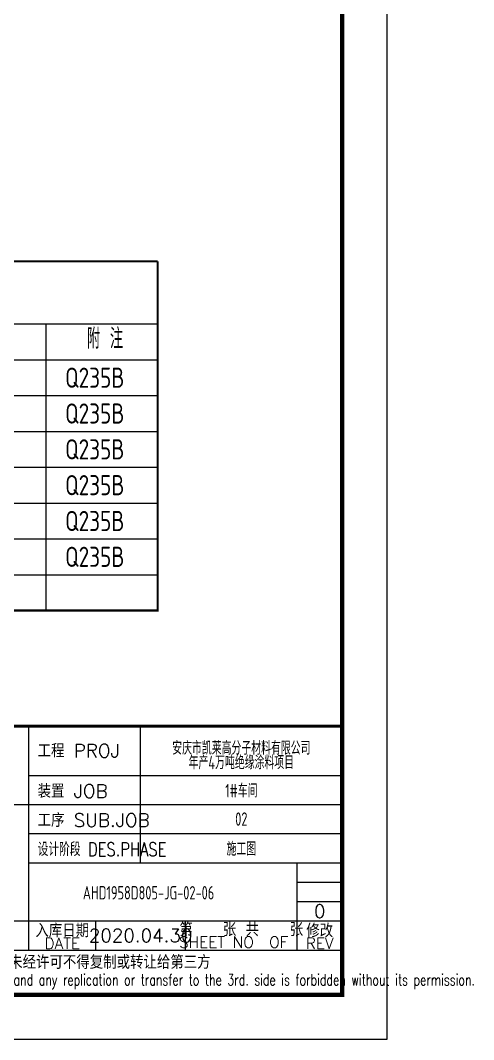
# Model space of a CAD drawing. Header units: millimetres. Extents: x 866561 to 876967, y 40200 to 44891.
# Drawn here: x 872052.7 to 872153.9, y 40204.7 to 40432.4 of the extents above; entities that cross this region are included whole.
import ezdxf
from ezdxf.enums import TextEntityAlignment as Align

# ---------------------------------------------------------------- set-up
doc = ezdxf.new("R2010")
doc.units = ezdxf.units.MM
doc.header["$LTSCALE"] = 1000
doc.header["$MEASUREMENT"] = 0
doc.layers.add('AXIS', color=3, linetype='Continuous')
doc.layers.add('构件表__表格和文字', color=7, linetype='Continuous')
doc.styles.add('ECEC_TQ', font='txt_l.shx', dxfattribs={"bigfont": 'hztxt_l.shx'})
doc.styles.add('GBHZ', font='gbenor.shx', dxfattribs={"width": 0.9, "bigfont": 'gbcbig.shx'})
doc.styles.add('TSSD_REIN', font='tssdeng.shx', dxfattribs={"width": 0.7, "bigfont": 'tssdchn.shx'})

msp = doc.modelspace()

# ---------------------------------------------------------------- linework, layer by layer
at = {"color": 0}
msp.add_line((872134.569, 40798.747), (872134.569, 40204.747), dxfattribs=at)
for p, q in [((872054.569, 40224.747), (872054.569, 40274.747)), ((872079.569, 40244.247), (872079.569, 40274.747)), ((872124.569, 40214.747), (872124.569, 40274.747)), ((872054.569, 40263.747), (872124.569, 40263.747)), ((871944.569, 40257.247), (872054.569, 40257.247)), ((872054.569, 40257.247), (872124.569, 40257.247)), ((872054.569, 40250.747), (872124.569, 40250.747)), ((872054.569, 40244.247), (872124.569, 40244.247)), ((872114.569, 40224.747), (872114.569, 40244.247)), ((872114.569, 40239.913), (872124.569, 40239.913)), ((872114.569, 40235.58), (872124.569, 40235.58)), ((871999.569, 40231.247), (872124.569, 40231.247)), ((872069.569, 40224.747), (872069.569, 40231.247)), ((872089.569, 40224.747), (872089.569, 40231.247)), ((871944.569, 40224.747), (872124.569, 40224.747)), ((871944.569, 40214.747), (872124.569, 40214.747)), ((872134.569, 40204.747), (871293.569, 40204.747))]:
    msp.add_line(p, q)
at = {"color": 0, "const_width": 1}
msp.add_lwpolyline([(872124.569, 40214.747), (871318.569, 40214.747), (871318.569, 40788.747), (872124.569, 40788.747)], close=True, dxfattribs=at)
at = {"const_width": 0.7}
msp.add_lwpolyline([(872124.569, 40274.747), (871944.569, 40274.747)], dxfattribs=at)
at = {"layer": '构件表__表格和文字'}
for p, q in [((871958.372, 40364.569), (872083.372, 40364.569)), ((872058.372, 40364.569), (872058.372, 40300.569)), ((871958.372, 40356.569), (872083.372, 40356.569)), ((871958.372, 40356.569), (872083.372, 40356.569)), ((871958.372, 40348.569), (872083.372, 40348.569)), ((871958.372, 40348.569), (872083.372, 40348.569)), ((871958.372, 40340.569), (872083.372, 40340.569)), ((871958.372, 40332.569), (872083.372, 40332.569)), ((871958.372, 40324.569), (872083.372, 40324.569)), ((871958.372, 40316.569), (872083.372, 40316.569)), ((871958.372, 40308.569), (872083.372, 40308.569))]:
    msp.add_line(p, q, dxfattribs=at)
at = {"layer": '构件表__表格和文字', "const_width": 0.48}
for points in [[(872083.372, 40364.569), (872083.372, 40300.569), (871958.372, 40300.569), (871958.372, 40378.569), (872083.372, 40378.569)], [(872083.372, 40300.569), (872083.372, 40378.569)]]:
    msp.add_lwpolyline(points, dxfattribs=at)

# ---------------------------------------------------------------- texts
at = {"style": 'ECEC_TQ'}
for s, p in [('工程 PROJ', (872056.569, 40267.747)), ('装置 JOB', (872056.569, 40258.747)), ('工序 SUB.JOB', (872056.569, 40252.247))]:
    msp.add_text(s, height=3, dxfattribs=at).set_placement(p)
at = {"style": 'ECEC_TQ', "width": 0.8}
msp.add_text('设计阶段 DES.PHASE', height=3, dxfattribs=at).set_placement((872056.569, 40245.747))
at = {"style": 'ECEC_TQ'}
for s, height, p in [('入库日期', 3, (872062.069, 40229.247)), ('第   张 共   张', 3, (872102.069, 40229.497)), ('修改', 3, (872119.569, 40229.247)), ('SHEET NO  OF  ', 2.5, (872102.069, 40226.497)), ('DATE', 2.5, (872062.069, 40226.247)), ('REV', 2.5, (872119.569, 40226.247)), ('本文件专有权属安徽华东化工医药工程有限责任公司所有,未经许可不得复制或转让给第三方', 3, (872034.569, 40221.747))]:
    msp.add_text(s, height=height, dxfattribs=at).set_placement(p, align=Align.MIDDLE)
at = {"style": 'ECEC_TQ', "width": 0.72}
msp.add_text('The proprietary right of this document belongs to Anhui Huadong Chemical And Medical Engineering  Co.,Ltd.  and any replication or transfer to the 3rd. side is forbidden without its permission. ', height=2.5, dxfattribs=at).set_placement((872034.569, 40217.747), align=Align.MIDDLE)
at = {"style": 'ECEC_TQ'}
for tag, text, p in [('0', '0', (872119.569, 40233.413)), ('2020.04.30', ' ', (872079.569, 40227.997))]:
    msp.add_attdef(tag, text=text, height=3, dxfattribs=at).set_placement(p, align=Align.MIDDLE)
at = {"layer": 'AXIS', "style": 'TSSD_REIN', "width": 0.7}
for s, p in [('安庆市凯莱高分子材料有限公司', (872102.069, 40270.023)), ('年产4万吨绝缘涂料项目', (872102.069, 40266.792)), ('1#车间', (872102.069, 40260.497)), ('02', (872102.069, 40253.997)), ('施工图', (872102.069, 40247.497)), ('AHD1958D805-JG-02-06', (872081.347, 40237.54))]:
    msp.add_text(s, height=3, dxfattribs=at).set_placement(p, align=Align.MIDDLE)
at = {"layer": '构件表__表格和文字', "style": 'GBHZ', "width": 0.9}
for s, p in [('附 注', (872067.608, 40359.059)), ('Q235B', (872062.714, 40350.315)), ('Q235B', (872062.714, 40342.315)), ('Q235B', (872062.714, 40334.315)), ('Q235B', (872062.714, 40326.315)), ('Q235B', (872062.714, 40318.315)), ('Q235B', (872062.714, 40310.315))]:
    msp.add_text(s, height=4.5, dxfattribs=at).set_placement(p)

doc.saveas('drawing.dxf')
